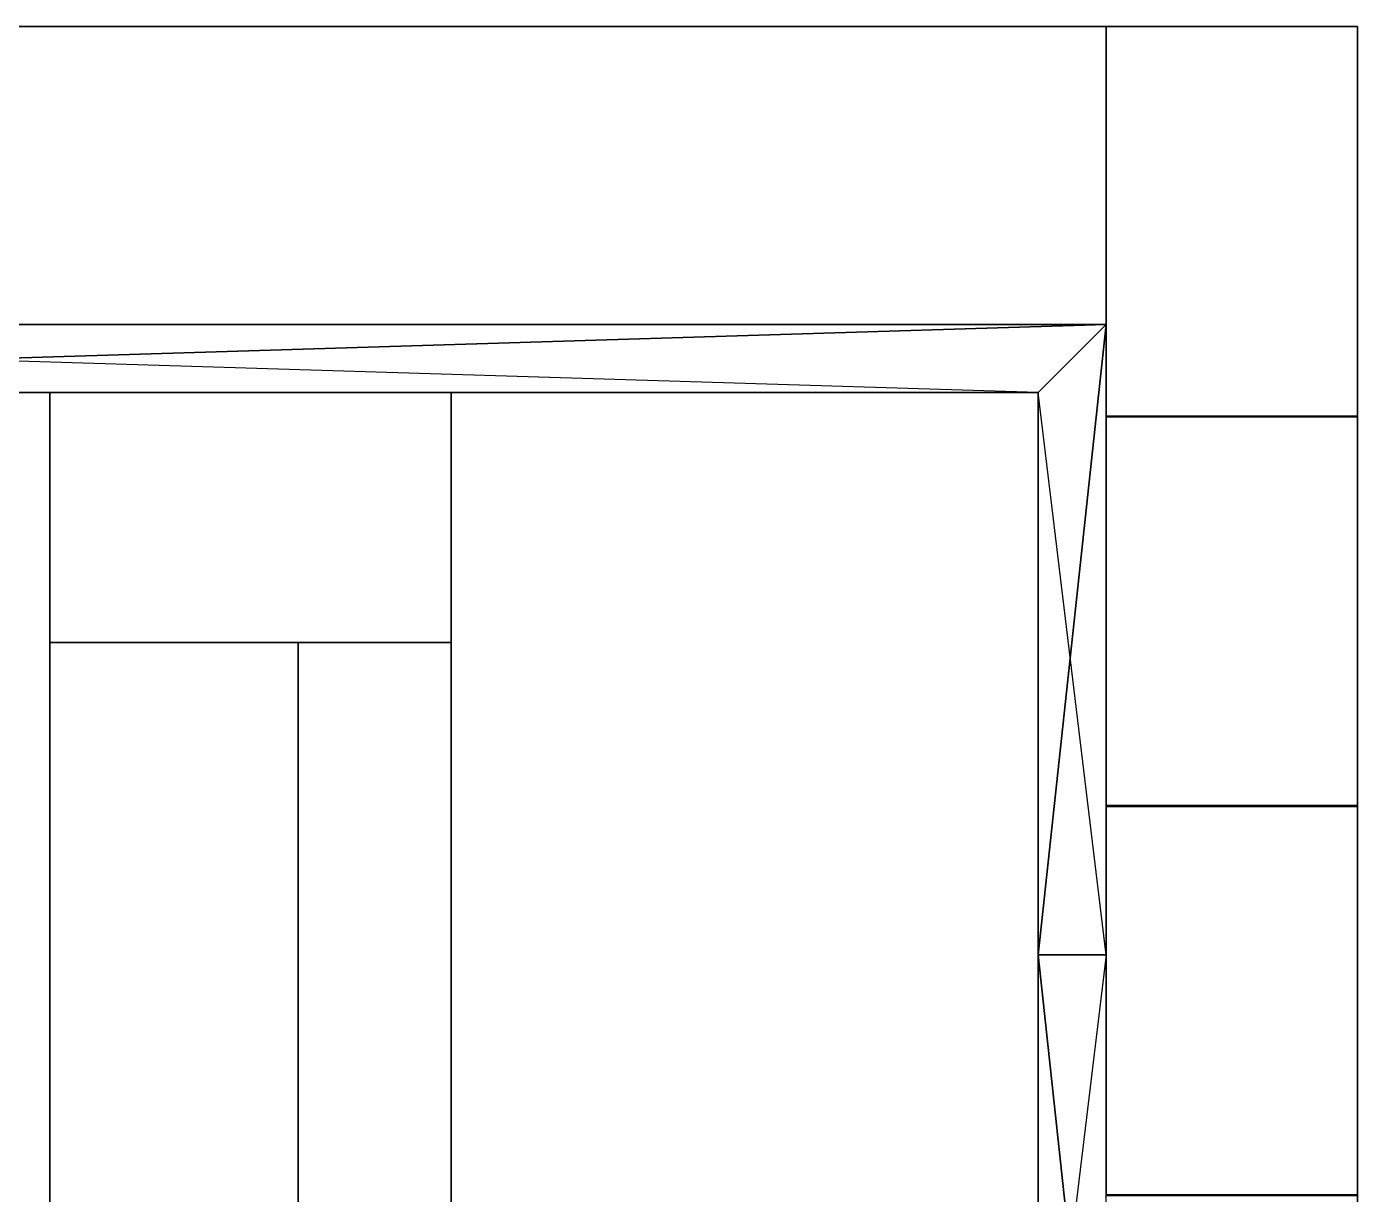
# Model space of a CAD drawing. Header units: metres. Extents: x -14 to 49.9, y -1.1 to 33.3.
# Drawn here: x 26.06 to 49.91, y 12.34 to 33.27 of the extents above; entities that cross this region are included whole.
import ezdxf

# ---------------------------------------------------------------- set-up
doc = ezdxf.new("R2010")
doc.units = ezdxf.units.M

msp = doc.modelspace()

# ---------------------------------------------------------------- linework, layer by layer
at = {"layer": 'ACTIVESTORAGE_BOT_3_ZN', "color": 43}
for points in [[(33.67246, 26.71445, 2.7432), (33.67246, 26.71445), (26.4795, 26.71445), (26.4795, 26.71445, 2.7432)], [(26.4795, 26.71445, 2.7432), (26.4795, 26.71445), (26.4795, 22.23453), (26.4795, 22.23453, 2.7432)], [(33.67246, 22.23453, 2.7432), (33.67246, 22.23453), (33.67246, 26.71445), (33.67246, 26.71445, 2.7432)], [(26.4795, 22.23453, 2.7432), (26.4795, 22.23453), (30.92926, 22.23453), (30.92926, 22.23453, 2.7432)], [(30.92926, 22.23453, 2.7432), (30.92926, 22.23453), (33.67246, 22.23453), (33.67246, 22.23453, 2.7432)]]:
    msp.add_3dface(points, dxfattribs=at)
at = {"layer": 'ACTIVESTORAGE_BOT_3_ZN', "color": 8}
msp.add_3dface([(33.67246, 26.71445), (33.67246, 22.23453), (26.4795, 22.23453), (26.4795, 26.71445)], dxfattribs=at)
at = {"layer": 'ACTIVESTORAGE_BOT_3_ZN', "color": 15}
msp.add_3dface([(26.4795, 26.71445, 2.7432), (26.4795, 22.23453, 2.7432), (33.67246, 22.23453, 2.7432), (33.67246, 26.71445, 2.7432)], dxfattribs=at)
at = {"layer": 'ACTIVESTORAGE_MID_3_ZN', "color": 43}
for points in [[(33.67246, 26.71445, 6.7056), (33.67246, 26.71445, 3.9624), (26.4795, 26.71445, 3.9624), (26.4795, 26.71445, 6.7056)], [(26.4795, 26.71445, 6.7056), (26.4795, 26.71445, 3.9624), (26.4795, 22.23453, 3.9624), (26.4795, 22.23453, 6.7056)], [(33.67246, 22.23453, 6.7056), (33.67246, 22.23453, 3.9624), (33.67246, 26.71445, 3.9624), (33.67246, 26.71445, 6.7056)], [(26.4795, 22.23453, 6.7056), (26.4795, 22.23453, 3.9624), (30.92926, 22.23453, 3.9624), (30.92926, 22.23453, 6.7056)], [(30.92926, 22.23453, 6.7056), (30.92926, 22.23453, 3.9624), (33.67246, 22.23453, 3.9624), (33.67246, 22.23453, 6.7056)]]:
    msp.add_3dface(points, dxfattribs=at)
at = {"layer": 'ACTIVESTORAGE_MID_3_ZN', "color": 8}
msp.add_3dface([(33.67246, 26.71445, 3.9624), (33.67246, 22.23453, 3.9624), (26.4795, 22.23453, 3.9624), (26.4795, 26.71445, 3.9624)], dxfattribs=at)
at = {"layer": 'ACTIVESTORAGE_MID_3_ZN', "color": 15}
msp.add_3dface([(26.4795, 26.71445, 6.7056), (26.4795, 22.23453, 6.7056), (33.67246, 22.23453, 6.7056), (33.67246, 26.71445, 6.7056)], dxfattribs=at)
at = {"layer": 'ACTIVESTORAGE_TOP_3_ZN', "color": 43}
for points in [[(33.67246, 26.71445, 10.668), (33.67246, 26.71445, 7.9248), (26.4795, 26.71445, 7.9248), (26.4795, 26.71445, 10.668)], [(26.4795, 26.71445, 10.668), (26.4795, 26.71445, 7.9248), (26.4795, 22.23453, 7.9248), (26.4795, 22.23453, 10.668)], [(33.67246, 22.23453, 10.668), (33.67246, 22.23453, 7.9248), (33.67246, 26.71445, 7.9248), (33.67246, 26.71445, 10.668)], [(26.4795, 22.23453, 10.668), (26.4795, 22.23453, 7.9248), (30.92926, 22.23453, 7.9248), (30.92926, 22.23453, 10.668)], [(30.92926, 22.23453, 10.668), (30.92926, 22.23453, 7.9248), (33.67246, 22.23453, 7.9248), (33.67246, 22.23453, 10.668)]]:
    msp.add_3dface(points, dxfattribs=at)
at = {"layer": 'ACTIVESTORAGE_TOP_3_ZN', "color": 8}
msp.add_3dface([(33.67246, 26.71445, 7.9248), (33.67246, 22.23453, 7.9248), (26.4795, 22.23453, 7.9248), (26.4795, 26.71445, 7.9248)], dxfattribs=at)
at = {"layer": 'ACTIVESTORAGE_TOP_3_ZN', "color": 15}
msp.add_3dface([(26.4795, 26.71445, 10.668), (26.4795, 22.23453, 10.668), (33.67246, 22.23453, 10.668), (33.67246, 26.71445, 10.668)], dxfattribs=at)
at = {"layer": 'CORRIDOR_BOT_1_ZN', "color": 43}
for points in [[(45.40726, 16.63779, 2.7432), (45.40726, 16.63779), (44.18806, 16.63779), (44.18806, 16.63779, 2.7432)], [(44.18806, 16.63779, 2.7432), (44.18806, 16.63779), (44.18806, 6.56114), (44.18806, 6.56114, 2.7432)], [(45.40726, 12.33779, 2.7432), (45.40726, 12.33779), (45.40726, 16.63779), (45.40726, 16.63779, 2.7432)]]:
    msp.add_3dface(points, dxfattribs=at)
at = {"layer": 'CORRIDOR_BOT_1_ZN', "color": 8}
msp.add_3dface([(44.18806, 6.56114), (44.18806, 16.63779), (45.40726, 16.63779)], dxfattribs=at)
at = {"layer": 'CORRIDOR_BOT_1_ZN', "color": 15}
for points in [[(45.40726, 5.34194, 2.7432), (45.40726, 16.63779, 2.7432), (44.18806, 16.63779, 2.7432)], [(45.40726, 5.34194, 2.7432), (44.18806, 16.63779, 2.7432), (44.18806, 6.56114, 2.7432)]]:
    msp.add_3dface(points, dxfattribs=at)
at = {"layer": 'CORRIDOR_BOT_2_ZN', "color": 8}
for points in [[(45.40726, 27.93365), (5.72294, 26.71445), (4.50374, 27.93365)], [(45.40726, 27.93365), (44.18806, 26.71445), (5.72294, 26.71445)], [(45.40726, 27.93365), (45.40726, 16.63779), (44.18806, 16.63779)], [(45.40726, 27.93365), (44.18806, 16.63779), (44.18806, 26.71445)]]:
    msp.add_3dface(points, dxfattribs=at)
at = {"layer": 'CORRIDOR_BOT_2_ZN', "color": 15}
for points in [[(4.50374, 27.93365, 2.7432), (5.72294, 26.71445, 2.7432), (44.18806, 26.71445, 2.7432)], [(44.18806, 26.71445, 2.7432), (44.18806, 16.63779, 2.7432), (45.40726, 16.63779, 2.7432)]]:
    msp.add_3dface(points, dxfattribs=at)
at = {"layer": 'CORRIDOR_BOT_2_ZN', "color": 43}
for points in [[(45.40726, 27.93365, 2.7432), (45.40726, 27.93365), (10.08221, 27.93365), (10.08221, 27.93365, 2.7432)], [(45.40726, 26.29365, 2.7432), (45.40726, 26.29365), (45.40726, 27.93365), (45.40726, 27.93365, 2.7432)], [(23.4315, 26.71445, 2.7432), (23.4315, 26.71445), (26.4795, 26.71445), (26.4795, 26.71445, 2.7432)], [(26.4795, 26.71445, 2.7432), (26.4795, 26.71445), (33.67246, 26.71445), (33.67246, 26.71445, 2.7432)], [(33.67246, 26.71445, 2.7432), (33.67246, 26.71445), (44.18806, 26.71445), (44.18806, 26.71445, 2.7432)], [(44.18806, 26.71445, 2.7432), (44.18806, 26.71445), (44.18806, 16.63779), (44.18806, 16.63779, 2.7432)], [(45.40726, 19.31779, 2.7432), (45.40726, 19.31779), (45.40726, 26.29365), (45.40726, 26.29365, 2.7432)], [(45.40726, 16.63779, 2.7432), (45.40726, 16.63779), (45.40726, 19.31779), (45.40726, 19.31779, 2.7432)], [(44.18806, 16.63779, 2.7432), (44.18806, 16.63779), (45.40726, 16.63779), (45.40726, 16.63779, 2.7432)]]:
    msp.add_3dface(points, dxfattribs=at)
at = {"layer": 'CORRIDOR_MID_1_ZN', "color": 43}
for points in [[(45.40726, 16.63779, 6.7056), (45.40726, 16.63779, 3.9624), (44.18806, 16.63779, 3.9624), (44.18806, 16.63779, 6.7056)], [(44.18806, 16.63779, 6.7056), (44.18806, 16.63779, 3.9624), (44.18806, 6.56114, 3.9624), (44.18806, 6.56114, 6.7056)], [(45.40726, 12.31779, 6.7056), (45.40726, 12.31779, 3.9624), (45.40726, 16.63779, 3.9624), (45.40726, 16.63779, 6.7056)]]:
    msp.add_3dface(points, dxfattribs=at)
at = {"layer": 'CORRIDOR_MID_1_ZN', "color": 8}
msp.add_3dface([(44.18806, 6.56114, 3.9624), (44.18806, 16.63779, 3.9624), (45.40726, 16.63779, 3.9624)], dxfattribs=at)
at = {"layer": 'CORRIDOR_MID_1_ZN', "color": 15}
for points in [[(45.40726, 5.34194, 6.7056), (45.40726, 16.63779, 6.7056), (44.18806, 16.63779, 6.7056)], [(45.40726, 5.34194, 6.7056), (44.18806, 16.63779, 6.7056), (44.18806, 6.56114, 6.7056)]]:
    msp.add_3dface(points, dxfattribs=at)
at = {"layer": 'CORRIDOR_MID_2_ZN', "color": 8}
for points in [[(45.40726, 27.93365, 3.9624), (5.72294, 26.71445, 3.9624), (4.50374, 27.93365, 3.9624)], [(45.40726, 27.93365, 3.9624), (44.18806, 26.71445, 3.9624), (5.72294, 26.71445, 3.9624)], [(45.40726, 27.93365, 3.9624), (45.40726, 16.63779, 3.9624), (44.18806, 16.63779, 3.9624)], [(45.40726, 27.93365, 3.9624), (44.18806, 16.63779, 3.9624), (44.18806, 26.71445, 3.9624)]]:
    msp.add_3dface(points, dxfattribs=at)
at = {"layer": 'CORRIDOR_MID_2_ZN', "color": 15}
for points in [[(4.50374, 27.93365, 6.7056), (5.72294, 26.71445, 6.7056), (44.18806, 26.71445, 6.7056)], [(44.18806, 26.71445, 6.7056), (44.18806, 16.63779, 6.7056), (45.40726, 16.63779, 6.7056)]]:
    msp.add_3dface(points, dxfattribs=at)
at = {"layer": 'CORRIDOR_MID_2_ZN', "color": 43}
for points in [[(45.40726, 27.93365, 6.7056), (45.40726, 27.93365, 3.9624), (12.39203, 27.93365, 3.9624), (12.39203, 27.93365, 6.7056)], [(45.40726, 26.28365, 6.7056), (45.40726, 26.28365, 3.9624), (45.40726, 27.93365, 3.9624), (45.40726, 27.93365, 6.7056)], [(23.4315, 26.71445, 6.7056), (23.4315, 26.71445, 3.9624), (26.4795, 26.71445, 3.9624), (26.4795, 26.71445, 6.7056)], [(26.4795, 26.71445, 6.7056), (26.4795, 26.71445, 3.9624), (33.67246, 26.71445, 3.9624), (33.67246, 26.71445, 6.7056)], [(33.67246, 26.71445, 6.7056), (33.67246, 26.71445, 3.9624), (44.18806, 26.71445, 3.9624), (44.18806, 26.71445, 6.7056)], [(44.18806, 26.71445, 6.7056), (44.18806, 26.71445, 3.9624), (44.18806, 16.63779, 3.9624), (44.18806, 16.63779, 6.7056)], [(45.40726, 19.29779, 6.7056), (45.40726, 19.29779, 3.9624), (45.40726, 26.28365, 3.9624), (45.40726, 26.28365, 6.7056)], [(45.40726, 16.63779, 6.7056), (45.40726, 16.63779, 3.9624), (45.40726, 19.29779, 3.9624), (45.40726, 19.29779, 6.7056)], [(44.18806, 16.63779, 6.7056), (44.18806, 16.63779, 3.9624), (45.40726, 16.63779, 3.9624), (45.40726, 16.63779, 6.7056)]]:
    msp.add_3dface(points, dxfattribs=at)
at = {"layer": 'CORRIDOR_TOP_1_ZN', "color": 43}
for points in [[(45.40726, 16.63779, 10.668), (45.40726, 16.63779, 7.9248), (44.18806, 16.63779, 7.9248), (44.18806, 16.63779, 10.668)], [(44.18806, 16.63779, 10.668), (44.18806, 16.63779, 7.9248), (44.18806, 6.56114, 7.9248), (44.18806, 6.56114, 10.668)], [(45.40726, 12.31779, 10.668), (45.40726, 12.31779, 7.9248), (45.40726, 16.63779, 7.9248), (45.40726, 16.63779, 10.668)]]:
    msp.add_3dface(points, dxfattribs=at)
at = {"layer": 'CORRIDOR_TOP_1_ZN', "color": 8}
msp.add_3dface([(44.18806, 6.56114, 7.9248), (44.18806, 16.63779, 7.9248), (45.40726, 16.63779, 7.9248)], dxfattribs=at)
at = {"layer": 'CORRIDOR_TOP_1_ZN', "color": 15}
for points in [[(45.40726, 5.34194, 10.668), (45.40726, 16.63779, 10.668), (44.18806, 16.63779, 10.668)], [(45.40726, 5.34194, 10.668), (44.18806, 16.63779, 10.668), (44.18806, 6.56114, 10.668)]]:
    msp.add_3dface(points, dxfattribs=at)
at = {"layer": 'CORRIDOR_TOP_2_ZN', "color": 8}
for points in [[(45.40726, 27.93365, 7.9248), (5.72294, 26.71445, 7.9248), (4.50374, 27.93365, 7.9248)], [(45.40726, 27.93365, 7.9248), (44.18806, 26.71445, 7.9248), (5.72294, 26.71445, 7.9248)], [(45.40726, 27.93365, 7.9248), (45.40726, 16.63779, 7.9248), (44.18806, 16.63779, 7.9248)], [(45.40726, 27.93365, 7.9248), (44.18806, 16.63779, 7.9248), (44.18806, 26.71445, 7.9248)]]:
    msp.add_3dface(points, dxfattribs=at)
at = {"layer": 'CORRIDOR_TOP_2_ZN', "color": 15}
for points in [[(4.50374, 27.93365, 10.668), (5.72294, 26.71445, 10.668), (44.18806, 26.71445, 10.668)], [(44.18806, 26.71445, 10.668), (44.18806, 16.63779, 10.668), (45.40726, 16.63779, 10.668)]]:
    msp.add_3dface(points, dxfattribs=at)
at = {"layer": 'CORRIDOR_TOP_2_ZN', "color": 43}
for points in [[(45.40726, 27.93365, 10.668), (45.40726, 27.93365, 7.9248), (12.39203, 27.93365, 7.9248), (12.39203, 27.93365, 10.668)], [(45.40726, 26.28365, 10.668), (45.40726, 26.28365, 7.9248), (45.40726, 27.93365, 7.9248), (45.40726, 27.93365, 10.668)], [(23.4315, 26.71445, 10.668), (23.4315, 26.71445, 7.9248), (26.4795, 26.71445, 7.9248), (26.4795, 26.71445, 10.668)], [(26.4795, 26.71445, 10.668), (26.4795, 26.71445, 7.9248), (33.67246, 26.71445, 7.9248), (33.67246, 26.71445, 10.668)], [(33.67246, 26.71445, 10.668), (33.67246, 26.71445, 7.9248), (44.18806, 26.71445, 7.9248), (44.18806, 26.71445, 10.668)], [(44.18806, 26.71445, 10.668), (44.18806, 26.71445, 7.9248), (44.18806, 16.63779, 7.9248), (44.18806, 16.63779, 10.668)], [(45.40726, 19.29779, 10.668), (45.40726, 19.29779, 7.9248), (45.40726, 26.28365, 7.9248), (45.40726, 26.28365, 10.668)], [(45.40726, 16.63779, 10.668), (45.40726, 16.63779, 7.9248), (45.40726, 19.29779, 7.9248), (45.40726, 19.29779, 10.668)], [(44.18806, 16.63779, 10.668), (44.18806, 16.63779, 7.9248), (45.40726, 16.63779, 7.9248), (45.40726, 16.63779, 10.668)]]:
    msp.add_3dface(points, dxfattribs=at)
at = {"layer": 'ENCLOSEDOFFICE_BOT_2_ZN', "color": 43}
for points in [[(49.911, 33.274, 2.7432), (49.911, 33.274), (45.40726, 33.274), (45.40726, 33.274, 2.7432)], [(45.40726, 33.274, 2.7432), (45.40726, 33.274), (45.40726, 27.93365), (45.40726, 27.93365, 2.7432)], [(49.911, 26.294, 2.7432), (49.911, 26.294), (49.911, 33.274), (49.911, 33.274, 2.7432)], [(45.40726, 27.93365, 2.7432), (45.40726, 27.93365), (45.40726, 26.294), (45.40726, 26.294, 2.7432)], [(45.40726, 26.294, 2.7432), (45.40726, 26.294), (49.911, 26.294), (49.911, 26.294, 2.7432)]]:
    msp.add_3dface(points, dxfattribs=at)
at = {"layer": 'ENCLOSEDOFFICE_BOT_2_ZN', "color": 8}
msp.add_3dface([(49.911, 33.274), (49.911, 26.294), (45.40726, 26.294), (45.40726, 33.274)], dxfattribs=at)
at = {"layer": 'ENCLOSEDOFFICE_BOT_2_ZN', "color": 15}
msp.add_3dface([(45.40726, 33.274, 2.7432), (45.40726, 26.294, 2.7432), (49.911, 26.294, 2.7432), (49.911, 33.274, 2.7432)], dxfattribs=at)
at = {"layer": 'ENCLOSEDOFFICE_BOT_2_ZN', "color": 143}
for points in [[(49.8856, 33.274, 2.34379), (49.8856, 33.274, 1.02076), (45.43266, 33.274, 1.02076), (45.43266, 33.274, 2.34379)], [(49.911, 26.324, 2.33125), (49.911, 26.324, 1.02076), (49.911, 33.2486, 1.02076), (49.911, 33.2486, 2.33125)]]:
    msp.add_3dface(points, dxfattribs=at)
at = {"layer": 'ENCLOSEDOFFICE_BOT_8_ZN', "color": 43}
for points in [[(49.911, 26.294, 2.7432), (49.911, 26.294), (45.40726, 26.294), (45.40726, 26.294, 2.7432)], [(45.40726, 26.294, 2.7432), (45.40726, 26.294), (45.40726, 19.314), (45.40726, 19.314, 2.7432)], [(49.911, 19.314, 2.7432), (49.911, 19.314), (49.911, 26.294), (49.911, 26.294, 2.7432)], [(45.40726, 19.314, 2.7432), (45.40726, 19.314), (49.911, 19.314), (49.911, 19.314, 2.7432)]]:
    msp.add_3dface(points, dxfattribs=at)
at = {"layer": 'ENCLOSEDOFFICE_BOT_8_ZN', "color": 8}
msp.add_3dface([(49.911, 26.294), (49.911, 19.314), (45.40726, 19.314), (45.40726, 26.294)], dxfattribs=at)
at = {"layer": 'ENCLOSEDOFFICE_BOT_8_ZN', "color": 15}
msp.add_3dface([(45.40726, 26.294, 2.7432), (45.40726, 19.314, 2.7432), (49.911, 19.314, 2.7432), (49.911, 26.294, 2.7432)], dxfattribs=at)
at = {"layer": 'ENCLOSEDOFFICE_BOT_8_ZN', "color": 143}
msp.add_3dface([(49.911, 19.344, 2.33125), (49.911, 19.344, 1.02076), (49.911, 26.264, 1.02076), (49.911, 26.264, 2.33125)], dxfattribs=at)
at = {"layer": 'ENCLOSEDOFFICE_BOT_9_ZN', "color": 43}
for points in [[(49.911, 19.314, 2.7432), (49.911, 19.314), (45.40726, 19.314), (45.40726, 19.314, 2.7432)], [(45.40726, 19.314, 2.7432), (45.40726, 19.314), (45.40726, 16.63779), (45.40726, 16.63779, 2.7432)], [(49.911, 12.334, 2.7432), (49.911, 12.334), (49.911, 19.314), (49.911, 19.314, 2.7432)], [(45.40726, 16.63779, 2.7432), (45.40726, 16.63779), (45.40726, 12.334), (45.40726, 12.334, 2.7432)]]:
    msp.add_3dface(points, dxfattribs=at)
at = {"layer": 'ENCLOSEDOFFICE_BOT_9_ZN', "color": 8}
msp.add_3dface([(49.911, 19.314), (49.911, 12.334), (45.40726, 12.334), (45.40726, 19.314)], dxfattribs=at)
at = {"layer": 'ENCLOSEDOFFICE_BOT_9_ZN', "color": 15}
msp.add_3dface([(45.40726, 19.314, 2.7432), (45.40726, 12.334, 2.7432), (49.911, 12.334, 2.7432), (49.911, 19.314, 2.7432)], dxfattribs=at)
at = {"layer": 'ENCLOSEDOFFICE_BOT_9_ZN', "color": 143}
msp.add_3dface([(49.911, 12.364, 2.33125), (49.911, 12.364, 1.02076), (49.911, 19.284, 1.02076), (49.911, 19.284, 2.33125)], dxfattribs=at)
at = {"layer": 'ENCLOSEDOFFICE_MID_2_ZN', "color": 43}
for points in [[(49.911, 33.274, 6.7056), (49.911, 33.274, 3.9624), (45.40726, 33.274, 3.9624), (45.40726, 33.274, 6.7056)], [(45.40726, 33.274, 6.7056), (45.40726, 33.274, 3.9624), (45.40726, 27.93365, 3.9624), (45.40726, 27.93365, 6.7056)], [(49.911, 26.28194, 6.7056), (49.911, 26.28194, 3.9624), (49.911, 33.274, 3.9624), (49.911, 33.274, 6.7056)], [(45.40726, 27.93365, 6.7056), (45.40726, 27.93365, 3.9624), (45.40726, 26.28194, 3.9624), (45.40726, 26.28194, 6.7056)], [(45.40726, 26.28194, 6.7056), (45.40726, 26.28194, 3.9624), (49.911, 26.28194, 3.9624), (49.911, 26.28194, 6.7056)]]:
    msp.add_3dface(points, dxfattribs=at)
at = {"layer": 'ENCLOSEDOFFICE_MID_2_ZN', "color": 8}
msp.add_3dface([(49.911, 33.274, 3.9624), (49.911, 26.28194, 3.9624), (45.40726, 26.28194, 3.9624), (45.40726, 33.274, 3.9624)], dxfattribs=at)
at = {"layer": 'ENCLOSEDOFFICE_MID_2_ZN', "color": 15}
msp.add_3dface([(45.40726, 33.274, 6.7056), (45.40726, 26.28194, 6.7056), (49.911, 26.28194, 6.7056), (49.911, 33.274, 6.7056)], dxfattribs=at)
at = {"layer": 'ENCLOSEDOFFICE_MID_2_ZN', "color": 143}
for points in [[(49.8856, 33.274, 6.30619), (49.8856, 33.274, 4.98316), (45.43266, 33.274, 4.98316), (45.43266, 33.274, 6.30619)], [(49.911, 26.31194, 6.29365), (49.911, 26.31194, 4.98316), (49.911, 33.2486, 4.98316), (49.911, 33.2486, 6.29365)]]:
    msp.add_3dface(points, dxfattribs=at)
at = {"layer": 'ENCLOSEDOFFICE_MID_7_ZN', "color": 43}
for points in [[(49.911, 26.27779, 6.7056), (49.911, 26.27779, 3.9624), (45.40726, 26.27779, 3.9624), (45.40726, 26.27779, 6.7056)], [(45.40726, 26.27779, 6.7056), (45.40726, 26.27779, 3.9624), (45.40726, 19.29779, 3.9624), (45.40726, 19.29779, 6.7056)], [(49.911, 19.29779, 6.7056), (49.911, 19.29779, 3.9624), (49.911, 26.27779, 3.9624), (49.911, 26.27779, 6.7056)], [(45.40726, 19.29779, 6.7056), (45.40726, 19.29779, 3.9624), (49.911, 19.29779, 3.9624), (49.911, 19.29779, 6.7056)]]:
    msp.add_3dface(points, dxfattribs=at)
at = {"layer": 'ENCLOSEDOFFICE_MID_7_ZN', "color": 8}
msp.add_3dface([(49.911, 26.27779, 3.9624), (49.911, 19.29779, 3.9624), (45.40726, 19.29779, 3.9624), (45.40726, 26.27779, 3.9624)], dxfattribs=at)
at = {"layer": 'ENCLOSEDOFFICE_MID_7_ZN', "color": 15}
msp.add_3dface([(45.40726, 26.27779, 6.7056), (45.40726, 19.29779, 6.7056), (49.911, 19.29779, 6.7056), (49.911, 26.27779, 6.7056)], dxfattribs=at)
at = {"layer": 'ENCLOSEDOFFICE_MID_7_ZN', "color": 143}
msp.add_3dface([(49.911, 19.32319, 6.29365), (49.911, 19.32319, 4.98316), (49.911, 26.24779, 4.98316), (49.911, 26.24779, 6.29365)], dxfattribs=at)
at = {"layer": 'ENCLOSEDOFFICE_MID_8_ZN', "color": 43}
for points in [[(49.911, 19.30194, 6.7056), (49.911, 19.30194, 3.9624), (45.40726, 19.30194, 3.9624), (45.40726, 19.30194, 6.7056)], [(45.40726, 19.30194, 6.7056), (45.40726, 19.30194, 3.9624), (45.40726, 16.63779, 3.9624), (45.40726, 16.63779, 6.7056)], [(49.911, 12.32194, 6.7056), (49.911, 12.32194, 3.9624), (49.911, 19.30194, 3.9624), (49.911, 19.30194, 6.7056)], [(45.40726, 16.63779, 6.7056), (45.40726, 16.63779, 3.9624), (45.40726, 12.32194, 3.9624), (45.40726, 12.32194, 6.7056)]]:
    msp.add_3dface(points, dxfattribs=at)
at = {"layer": 'ENCLOSEDOFFICE_MID_8_ZN', "color": 8}
msp.add_3dface([(49.911, 19.30194, 3.9624), (49.911, 12.32194, 3.9624), (45.40726, 12.32194, 3.9624), (45.40726, 19.30194, 3.9624)], dxfattribs=at)
at = {"layer": 'ENCLOSEDOFFICE_MID_8_ZN', "color": 15}
msp.add_3dface([(45.40726, 19.30194, 6.7056), (45.40726, 12.32194, 6.7056), (49.911, 12.32194, 6.7056), (49.911, 19.30194, 6.7056)], dxfattribs=at)
at = {"layer": 'ENCLOSEDOFFICE_MID_8_ZN', "color": 143}
msp.add_3dface([(49.911, 12.35194, 6.29365), (49.911, 12.35194, 4.98316), (49.911, 19.27194, 4.98316), (49.911, 19.27194, 6.29365)], dxfattribs=at)
at = {"layer": 'ENCLOSEDOFFICE_TOP_2_ZN', "color": 43}
for points in [[(49.911, 33.274, 10.668), (49.911, 33.274, 7.9248), (45.40726, 33.274, 7.9248), (45.40726, 33.274, 10.668)], [(45.40726, 33.274, 10.668), (45.40726, 33.274, 7.9248), (45.40726, 27.93365, 7.9248), (45.40726, 27.93365, 10.668)], [(49.911, 26.28194, 10.668), (49.911, 26.28194, 7.9248), (49.911, 33.274, 7.9248), (49.911, 33.274, 10.668)], [(45.40726, 27.93365, 10.668), (45.40726, 27.93365, 7.9248), (45.40726, 26.28194, 7.9248), (45.40726, 26.28194, 10.668)], [(45.40726, 26.28194, 10.668), (45.40726, 26.28194, 7.9248), (49.911, 26.28194, 7.9248), (49.911, 26.28194, 10.668)]]:
    msp.add_3dface(points, dxfattribs=at)
at = {"layer": 'ENCLOSEDOFFICE_TOP_2_ZN', "color": 8}
msp.add_3dface([(49.911, 33.274, 7.9248), (49.911, 26.28194, 7.9248), (45.40726, 26.28194, 7.9248), (45.40726, 33.274, 7.9248)], dxfattribs=at)
at = {"layer": 'ENCLOSEDOFFICE_TOP_2_ZN', "color": 15}
msp.add_3dface([(45.40726, 33.274, 10.668), (45.40726, 26.28194, 10.668), (49.911, 26.28194, 10.668), (49.911, 33.274, 10.668)], dxfattribs=at)
at = {"layer": 'ENCLOSEDOFFICE_TOP_2_ZN', "color": 143}
for points in [[(49.8856, 33.274, 10.26859), (49.8856, 33.274, 8.94556), (45.43266, 33.274, 8.94556), (45.43266, 33.274, 10.26859)], [(49.911, 26.30625, 10.25885), (49.911, 26.30625, 8.94837), (49.911, 33.23229, 8.94837), (49.911, 33.23229, 10.25885)]]:
    msp.add_3dface(points, dxfattribs=at)
at = {"layer": 'ENCLOSEDOFFICE_TOP_7_ZN', "color": 43}
for points in [[(49.911, 26.28194, 10.668), (49.911, 26.28194, 7.9248), (45.40726, 26.28194, 7.9248), (45.40726, 26.28194, 10.668)], [(45.40726, 26.28194, 10.668), (45.40726, 26.28194, 7.9248), (45.40726, 19.30194, 7.9248), (45.40726, 19.30194, 10.668)], [(49.911, 19.30194, 10.668), (49.911, 19.30194, 7.9248), (49.911, 26.28194, 7.9248), (49.911, 26.28194, 10.668)], [(45.40726, 19.30194, 10.668), (45.40726, 19.30194, 7.9248), (49.911, 19.30194, 7.9248), (49.911, 19.30194, 10.668)]]:
    msp.add_3dface(points, dxfattribs=at)
at = {"layer": 'ENCLOSEDOFFICE_TOP_7_ZN', "color": 8}
msp.add_3dface([(49.911, 26.28194, 7.9248), (49.911, 19.30194, 7.9248), (45.40726, 19.30194, 7.9248), (45.40726, 26.28194, 7.9248)], dxfattribs=at)
at = {"layer": 'ENCLOSEDOFFICE_TOP_7_ZN', "color": 15}
msp.add_3dface([(45.40726, 26.28194, 10.668), (45.40726, 19.30194, 10.668), (49.911, 19.30194, 10.668), (49.911, 26.28194, 10.668)], dxfattribs=at)
at = {"layer": 'ENCLOSEDOFFICE_TOP_7_ZN', "color": 143}
msp.add_3dface([(49.911, 19.33194, 10.25605), (49.911, 19.33194, 8.94556), (49.911, 26.25194, 8.94556), (49.911, 26.25194, 10.25605)], dxfattribs=at)
at = {"layer": 'ENCLOSEDOFFICE_TOP_8_ZN', "color": 43}
for points in [[(49.911, 19.30194, 10.668), (49.911, 19.30194, 7.9248), (45.40726, 19.30194, 7.9248), (45.40726, 19.30194, 10.668)], [(45.40726, 19.30194, 10.668), (45.40726, 19.30194, 7.9248), (45.40726, 16.63779, 7.9248), (45.40726, 16.63779, 10.668)], [(49.911, 12.32194, 10.668), (49.911, 12.32194, 7.9248), (49.911, 19.30194, 7.9248), (49.911, 19.30194, 10.668)], [(45.40726, 16.63779, 10.668), (45.40726, 16.63779, 7.9248), (45.40726, 12.32194, 7.9248), (45.40726, 12.32194, 10.668)]]:
    msp.add_3dface(points, dxfattribs=at)
at = {"layer": 'ENCLOSEDOFFICE_TOP_8_ZN', "color": 8}
msp.add_3dface([(49.911, 19.30194, 7.9248), (49.911, 12.32194, 7.9248), (45.40726, 12.32194, 7.9248), (45.40726, 19.30194, 7.9248)], dxfattribs=at)
at = {"layer": 'ENCLOSEDOFFICE_TOP_8_ZN', "color": 15}
msp.add_3dface([(45.40726, 19.30194, 10.668), (45.40726, 12.32194, 10.668), (49.911, 12.32194, 10.668), (49.911, 19.30194, 10.668)], dxfattribs=at)
at = {"layer": 'ENCLOSEDOFFICE_TOP_8_ZN', "color": 143}
msp.add_3dface([(49.911, 12.35194, 10.25605), (49.911, 12.35194, 8.94556), (49.911, 19.27194, 8.94556), (49.911, 19.27194, 10.25605)], dxfattribs=at)
at = {"layer": 'FIRSTFLOOR_PLENUM_ZN', "color": 43}
for points in [[(49.911, 33.274, 3.9624), (49.911, 33.274, 2.7432), (0, 33.274, 2.7432), (0, 33.274, 3.9624)], [(49.911, 0, 3.9624), (49.911, 0, 2.7432), (49.911, 33.274, 2.7432), (49.911, 33.274, 3.9624)]]:
    msp.add_3dface(points, dxfattribs=at)
at = {"layer": 'FIRSTFLOOR_PLENUM_ZN', "color": 8}
for points in [[(45.40726, 33.274, 2.7432), (45.40726, 27.93365, 2.7432), (10.08221, 27.93365, 2.7432), (10.08221, 33.274, 2.7432)], [(49.911, 33.274, 2.7432), (49.911, 26.294, 2.7432), (45.40726, 26.294, 2.7432), (45.40726, 33.274, 2.7432)], [(45.40726, 27.93365, 2.7432), (5.72294, 26.71445, 2.7432), (4.50374, 27.93365, 2.7432)], [(45.40726, 27.93365, 2.7432), (44.18806, 26.71445, 2.7432), (5.72294, 26.71445, 2.7432)], [(45.40726, 27.93365, 2.7432), (45.40726, 16.63779, 2.7432), (44.18806, 16.63779, 2.7432)], [(45.40726, 27.93365, 2.7432), (44.18806, 16.63779, 2.7432), (44.18806, 26.71445, 2.7432)], [(26.4795, 26.71445, 2.7432), (26.4795, 6.56114, 2.7432), (23.4315, 6.56114, 2.7432), (23.4315, 26.71445, 2.7432)], [(33.67246, 26.71445, 2.7432), (33.67246, 22.23453, 2.7432), (26.4795, 22.23453, 2.7432), (26.4795, 26.71445, 2.7432)], [(44.18806, 26.71445, 2.7432), (44.18806, 6.56114, 2.7432), (33.67246, 6.56114, 2.7432), (33.67246, 26.71445, 2.7432)], [(49.911, 26.294, 2.7432), (49.911, 19.314, 2.7432), (45.40726, 19.314, 2.7432), (45.40726, 26.294, 2.7432)], [(30.92926, 22.23453, 2.7432), (30.92926, 11.04106, 2.7432), (26.4795, 11.04106, 2.7432), (26.4795, 22.23453, 2.7432)], [(33.67246, 22.23453, 2.7432), (33.67246, 11.04106, 2.7432), (30.92926, 11.04106, 2.7432), (30.92926, 22.23453, 2.7432)], [(49.911, 19.314, 2.7432), (49.911, 12.334, 2.7432), (45.40726, 12.334, 2.7432), (45.40726, 19.314, 2.7432)], [(44.18806, 6.56114, 2.7432), (44.18806, 16.63779, 2.7432), (45.40726, 16.63779, 2.7432)]]:
    msp.add_3dface(points, dxfattribs=at)
at = {"layer": 'FIRSTFLOOR_PLENUM_ZN', "color": 15}
for points in [[(12.39203, 33.274, 3.9624), (12.39203, 27.93365, 3.9624), (45.40726, 27.93365, 3.9624), (45.40726, 33.274, 3.9624)], [(45.40726, 33.274, 3.9624), (45.40726, 26.28194, 3.9624), (49.911, 26.28194, 3.9624), (49.911, 33.274, 3.9624)], [(4.50374, 27.93365, 3.9624), (5.72294, 26.71445, 3.9624), (44.18806, 26.71445, 3.9624)], [(23.4315, 26.71445, 3.9624), (23.4315, 6.56114, 3.9624), (26.4795, 6.56114, 3.9624), (26.4795, 26.71445, 3.9624)], [(26.4795, 26.71445, 3.9624), (26.4795, 22.23453, 3.9624), (33.67246, 22.23453, 3.9624), (33.67246, 26.71445, 3.9624)], [(33.67246, 26.71445, 3.9624), (33.67246, 6.56114, 3.9624), (44.18806, 6.56114, 3.9624), (44.18806, 26.71445, 3.9624)], [(44.18806, 26.71445, 3.9624), (44.18806, 16.63779, 3.9624), (45.40726, 16.63779, 3.9624)], [(45.40726, 26.27779, 3.9624), (45.40726, 19.29779, 3.9624), (49.911, 19.29779, 3.9624), (49.911, 26.27779, 3.9624)], [(26.4795, 22.23453, 3.9624), (26.4795, 11.04106, 3.9624), (30.92926, 11.04106, 3.9624), (30.92926, 22.23453, 3.9624)], [(30.92926, 22.23453, 3.9624), (30.92926, 11.04106, 3.9624), (33.67246, 11.04106, 3.9624), (33.67246, 22.23453, 3.9624)], [(45.40726, 19.30194, 3.9624), (45.40726, 12.32194, 3.9624), (49.911, 12.32194, 3.9624), (49.911, 19.30194, 3.9624)], [(45.40726, 5.34194, 3.9624), (45.40726, 16.63779, 3.9624), (44.18806, 16.63779, 3.9624)], [(45.40726, 5.34194, 3.9624), (44.18806, 16.63779, 3.9624), (44.18806, 6.56114, 3.9624)]]:
    msp.add_3dface(points, dxfattribs=at)
at = {"layer": 'LOBBY_BOT_ZN', "color": 43}
for points in [[(26.4795, 26.71445, 2.7432), (26.4795, 26.71445), (23.4315, 26.71445), (23.4315, 26.71445, 2.7432)], [(26.4795, 22.23453, 2.7432), (26.4795, 22.23453), (26.4795, 26.71445), (26.4795, 26.71445, 2.7432)], [(26.4795, 11.04106, 2.7432), (26.4795, 11.04106), (26.4795, 22.23453), (26.4795, 22.23453, 2.7432)]]:
    msp.add_3dface(points, dxfattribs=at)
at = {"layer": 'LOBBY_BOT_ZN', "color": 8}
msp.add_3dface([(26.4795, 26.71445), (26.4795, 6.56114), (23.4315, 6.56114), (23.4315, 26.71445)], dxfattribs=at)
at = {"layer": 'LOBBY_BOT_ZN', "color": 15}
msp.add_3dface([(23.4315, 26.71445, 2.7432), (23.4315, 6.56114, 2.7432), (26.4795, 6.56114, 2.7432), (26.4795, 26.71445, 2.7432)], dxfattribs=at)
at = {"layer": 'LOBBY_MID_ZN', "color": 43}
for points in [[(26.4795, 26.71445, 6.7056), (26.4795, 26.71445, 3.9624), (23.4315, 26.71445, 3.9624), (23.4315, 26.71445, 6.7056)], [(26.4795, 22.23453, 6.7056), (26.4795, 22.23453, 3.9624), (26.4795, 26.71445, 3.9624), (26.4795, 26.71445, 6.7056)], [(26.4795, 11.04106, 6.7056), (26.4795, 11.04106, 3.9624), (26.4795, 22.23453, 3.9624), (26.4795, 22.23453, 6.7056)]]:
    msp.add_3dface(points, dxfattribs=at)
at = {"layer": 'LOBBY_MID_ZN', "color": 8}
msp.add_3dface([(26.4795, 26.71445, 3.9624), (26.4795, 6.56114, 3.9624), (23.4315, 6.56114, 3.9624), (23.4315, 26.71445, 3.9624)], dxfattribs=at)
at = {"layer": 'LOBBY_MID_ZN', "color": 15}
msp.add_3dface([(23.4315, 26.71445, 6.7056), (23.4315, 6.56114, 6.7056), (26.4795, 6.56114, 6.7056), (26.4795, 26.71445, 6.7056)], dxfattribs=at)
at = {"layer": 'LOBBY_TOP_ZN', "color": 43}
for points in [[(26.4795, 26.71445, 10.668), (26.4795, 26.71445, 7.9248), (23.4315, 26.71445, 7.9248), (23.4315, 26.71445, 10.668)], [(26.4795, 22.23453, 10.668), (26.4795, 22.23453, 7.9248), (26.4795, 26.71445, 7.9248), (26.4795, 26.71445, 10.668)], [(26.4795, 11.04106, 10.668), (26.4795, 11.04106, 7.9248), (26.4795, 22.23453, 7.9248), (26.4795, 22.23453, 10.668)]]:
    msp.add_3dface(points, dxfattribs=at)
at = {"layer": 'LOBBY_TOP_ZN', "color": 8}
msp.add_3dface([(26.4795, 26.71445, 7.9248), (26.4795, 6.56114, 7.9248), (23.4315, 6.56114, 7.9248), (23.4315, 26.71445, 7.9248)], dxfattribs=at)
at = {"layer": 'LOBBY_TOP_ZN', "color": 15}
msp.add_3dface([(23.4315, 26.71445, 10.668), (23.4315, 6.56114, 10.668), (26.4795, 6.56114, 10.668), (26.4795, 26.71445, 10.668)], dxfattribs=at)
at = {"layer": 'MECHANICAL_BOT_ZN', "color": 43}
for points in [[(30.92926, 22.23453, 2.7432), (30.92926, 22.23453), (26.4795, 22.23453), (26.4795, 22.23453, 2.7432)], [(26.4795, 22.23453, 2.7432), (26.4795, 22.23453), (26.4795, 11.04106), (26.4795, 11.04106, 2.7432)], [(30.92926, 11.04106, 2.7432), (30.92926, 11.04106), (30.92926, 22.23453), (30.92926, 22.23453, 2.7432)]]:
    msp.add_3dface(points, dxfattribs=at)
at = {"layer": 'MECHANICAL_BOT_ZN', "color": 8}
msp.add_3dface([(30.92926, 22.23453), (30.92926, 11.04106), (26.4795, 11.04106), (26.4795, 22.23453)], dxfattribs=at)
at = {"layer": 'MECHANICAL_BOT_ZN', "color": 15}
msp.add_3dface([(26.4795, 22.23453, 2.7432), (26.4795, 11.04106, 2.7432), (30.92926, 11.04106, 2.7432), (30.92926, 22.23453, 2.7432)], dxfattribs=at)
at = {"layer": 'MECHANICAL_MID_ZN', "color": 43}
for points in [[(30.92926, 22.23453, 6.7056), (30.92926, 22.23453, 3.9624), (26.4795, 22.23453, 3.9624), (26.4795, 22.23453, 6.7056)], [(26.4795, 22.23453, 6.7056), (26.4795, 22.23453, 3.9624), (26.4795, 11.04106, 3.9624), (26.4795, 11.04106, 6.7056)], [(30.92926, 11.04106, 6.7056), (30.92926, 11.04106, 3.9624), (30.92926, 22.23453, 3.9624), (30.92926, 22.23453, 6.7056)]]:
    msp.add_3dface(points, dxfattribs=at)
at = {"layer": 'MECHANICAL_MID_ZN', "color": 8}
msp.add_3dface([(30.92926, 22.23453, 3.9624), (30.92926, 11.04106, 3.9624), (26.4795, 11.04106, 3.9624), (26.4795, 22.23453, 3.9624)], dxfattribs=at)
at = {"layer": 'MECHANICAL_MID_ZN', "color": 15}
msp.add_3dface([(26.4795, 22.23453, 6.7056), (26.4795, 11.04106, 6.7056), (30.92926, 11.04106, 6.7056), (30.92926, 22.23453, 6.7056)], dxfattribs=at)
at = {"layer": 'MECHANICAL_TOP_ZN', "color": 43}
for points in [[(30.92926, 22.23453, 10.668), (30.92926, 22.23453, 7.9248), (26.4795, 22.23453, 7.9248), (26.4795, 22.23453, 10.668)], [(26.4795, 22.23453, 10.668), (26.4795, 22.23453, 7.9248), (26.4795, 11.04106, 7.9248), (26.4795, 11.04106, 10.668)], [(30.92926, 11.04106, 10.668), (30.92926, 11.04106, 7.9248), (30.92926, 22.23453, 7.9248), (30.92926, 22.23453, 10.668)]]:
    msp.add_3dface(points, dxfattribs=at)
at = {"layer": 'MECHANICAL_TOP_ZN', "color": 8}
msp.add_3dface([(30.92926, 22.23453, 7.9248), (30.92926, 11.04106, 7.9248), (26.4795, 11.04106, 7.9248), (26.4795, 22.23453, 7.9248)], dxfattribs=at)
at = {"layer": 'MECHANICAL_TOP_ZN', "color": 15}
msp.add_3dface([(26.4795, 22.23453, 10.668), (26.4795, 11.04106, 10.668), (30.92926, 11.04106, 10.668), (30.92926, 22.23453, 10.668)], dxfattribs=at)
at = {"layer": 'MIDFLOOR_PLENUM_ZN', "color": 43}
for points in [[(49.911, 33.274, 7.9248), (49.911, 33.274, 6.7056), (0, 33.274, 6.7056), (0, 33.274, 7.9248)], [(49.911, 0, 7.9248), (49.911, 0, 6.7056), (49.911, 33.274, 6.7056), (49.911, 33.274, 7.9248)]]:
    msp.add_3dface(points, dxfattribs=at)
at = {"layer": 'MIDFLOOR_PLENUM_ZN', "color": 8}
for points in [[(45.40726, 33.274, 6.7056), (45.40726, 27.93365, 6.7056), (12.39203, 27.93365, 6.7056), (12.39203, 33.274, 6.7056)], [(49.911, 33.274, 6.7056), (49.911, 26.28194, 6.7056), (45.40726, 26.28194, 6.7056), (45.40726, 33.274, 6.7056)], [(45.40726, 27.93365, 6.7056), (5.72294, 26.71445, 6.7056), (4.50374, 27.93365, 6.7056)], [(45.40726, 27.93365, 6.7056), (44.18806, 26.71445, 6.7056), (5.72294, 26.71445, 6.7056)], [(45.40726, 27.93365, 6.7056), (45.40726, 16.63779, 6.7056), (44.18806, 16.63779, 6.7056)], [(45.40726, 27.93365, 6.7056), (44.18806, 16.63779, 6.7056), (44.18806, 26.71445, 6.7056)], [(26.4795, 26.71445, 6.7056), (26.4795, 6.56114, 6.7056), (23.4315, 6.56114, 6.7056), (23.4315, 26.71445, 6.7056)], [(33.67246, 26.71445, 6.7056), (33.67246, 22.23453, 6.7056), (26.4795, 22.23453, 6.7056), (26.4795, 26.71445, 6.7056)], [(44.18806, 26.71445, 6.7056), (44.18806, 6.56114, 6.7056), (33.67246, 6.56114, 6.7056), (33.67246, 26.71445, 6.7056)], [(49.911, 26.27779, 6.7056), (49.911, 19.29779, 6.7056), (45.40726, 19.29779, 6.7056), (45.40726, 26.27779, 6.7056)], [(30.92926, 22.23453, 6.7056), (30.92926, 11.04106, 6.7056), (26.4795, 11.04106, 6.7056), (26.4795, 22.23453, 6.7056)], [(33.67246, 22.23453, 6.7056), (33.67246, 11.04106, 6.7056), (30.92926, 11.04106, 6.7056), (30.92926, 22.23453, 6.7056)], [(49.911, 19.30194, 6.7056), (49.911, 12.32194, 6.7056), (45.40726, 12.32194, 6.7056), (45.40726, 19.30194, 6.7056)], [(44.18806, 6.56114, 6.7056), (44.18806, 16.63779, 6.7056), (45.40726, 16.63779, 6.7056)]]:
    msp.add_3dface(points, dxfattribs=at)
at = {"layer": 'MIDFLOOR_PLENUM_ZN', "color": 15}
for points in [[(12.39203, 33.274, 7.9248), (12.39203, 27.93365, 7.9248), (45.40726, 27.93365, 7.9248), (45.40726, 33.274, 7.9248)], [(45.40726, 33.274, 7.9248), (45.40726, 26.28194, 7.9248), (49.911, 26.28194, 7.9248), (49.911, 33.274, 7.9248)], [(4.50374, 27.93365, 7.9248), (5.72294, 26.71445, 7.9248), (44.18806, 26.71445, 7.9248)], [(23.4315, 26.71445, 7.9248), (23.4315, 6.56114, 7.9248), (26.4795, 6.56114, 7.9248), (26.4795, 26.71445, 7.9248)], [(26.4795, 26.71445, 7.9248), (26.4795, 22.23453, 7.9248), (33.67246, 22.23453, 7.9248), (33.67246, 26.71445, 7.9248)], [(33.67246, 26.71445, 7.9248), (33.67246, 6.56114, 7.9248), (44.18806, 6.56114, 7.9248), (44.18806, 26.71445, 7.9248)], [(44.18806, 26.71445, 7.9248), (44.18806, 16.63779, 7.9248), (45.40726, 16.63779, 7.9248)], [(45.40726, 26.28194, 7.9248), (45.40726, 19.30194, 7.9248), (49.911, 19.30194, 7.9248), (49.911, 26.28194, 7.9248)], [(26.4795, 22.23453, 7.9248), (26.4795, 11.04106, 7.9248), (30.92926, 11.04106, 7.9248), (30.92926, 22.23453, 7.9248)], [(30.92926, 22.23453, 7.9248), (30.92926, 11.04106, 7.9248), (33.67246, 11.04106, 7.9248), (33.67246, 22.23453, 7.9248)], [(45.40726, 19.30194, 7.9248), (45.40726, 12.32194, 7.9248), (49.911, 12.32194, 7.9248), (49.911, 19.30194, 7.9248)], [(45.40726, 5.34194, 7.9248), (45.40726, 16.63779, 7.9248), (44.18806, 16.63779, 7.9248)], [(45.40726, 5.34194, 7.9248), (44.18806, 16.63779, 7.9248), (44.18806, 6.56114, 7.9248)]]:
    msp.add_3dface(points, dxfattribs=at)
at = {"layer": 'OPENOFFICE_BOT_2_ZN', "color": 43}
for points in [[(44.18806, 26.71445, 2.7432), (44.18806, 26.71445), (33.67246, 26.71445), (33.67246, 26.71445, 2.7432)], [(33.67246, 26.71445, 2.7432), (33.67246, 26.71445), (33.67246, 22.23453), (33.67246, 22.23453, 2.7432)], [(44.18806, 16.63779, 2.7432), (44.18806, 16.63779), (44.18806, 26.71445), (44.18806, 26.71445, 2.7432)], [(33.67246, 22.23453, 2.7432), (33.67246, 22.23453), (33.67246, 11.04106), (33.67246, 11.04106, 2.7432)], [(44.18806, 6.56114, 2.7432), (44.18806, 6.56114), (44.18806, 16.63779), (44.18806, 16.63779, 2.7432)]]:
    msp.add_3dface(points, dxfattribs=at)
at = {"layer": 'OPENOFFICE_BOT_2_ZN', "color": 8}
msp.add_3dface([(44.18806, 26.71445), (44.18806, 6.56114), (33.67246, 6.56114), (33.67246, 26.71445)], dxfattribs=at)
at = {"layer": 'OPENOFFICE_BOT_2_ZN', "color": 15}
msp.add_3dface([(33.67246, 26.71445, 2.7432), (33.67246, 6.56114, 2.7432), (44.18806, 6.56114, 2.7432), (44.18806, 26.71445, 2.7432)], dxfattribs=at)
at = {"layer": 'OPENOFFICE_BOT_3_ZN', "color": 43}
for points in [[(45.40726, 33.274, 2.7432), (45.40726, 33.274), (10.08221, 33.274), (10.08221, 33.274, 2.7432)], [(45.40726, 27.93365, 2.7432), (45.40726, 27.93365), (45.40726, 33.274), (45.40726, 33.274, 2.7432)], [(10.08221, 27.93365, 2.7432), (10.08221, 27.93365), (45.40726, 27.93365), (45.40726, 27.93365, 2.7432)]]:
    msp.add_3dface(points, dxfattribs=at)
at = {"layer": 'OPENOFFICE_BOT_3_ZN', "color": 8}
msp.add_3dface([(45.40726, 33.274), (45.40726, 27.93365), (10.08221, 27.93365), (10.08221, 33.274)], dxfattribs=at)
at = {"layer": 'OPENOFFICE_BOT_3_ZN', "color": 15}
msp.add_3dface([(10.08221, 33.274, 2.7432), (10.08221, 27.93365, 2.7432), (45.40726, 27.93365, 2.7432), (45.40726, 33.274, 2.7432)], dxfattribs=at)
at = {"layer": 'OPENOFFICE_BOT_3_ZN', "color": 143}
msp.add_3dface([(45.38186, 33.274, 2.33075), (45.38186, 33.274, 1.02076), (10.10761, 33.274, 1.02076), (10.10761, 33.274, 2.33075)], dxfattribs=at)
at = {"layer": 'OPENOFFICE_MID_2_ZN', "color": 43}
for points in [[(44.18806, 26.71445, 6.7056), (44.18806, 26.71445, 3.9624), (33.67246, 26.71445, 3.9624), (33.67246, 26.71445, 6.7056)], [(33.67246, 26.71445, 6.7056), (33.67246, 26.71445, 3.9624), (33.67246, 22.23453, 3.9624), (33.67246, 22.23453, 6.7056)], [(44.18806, 16.63779, 6.7056), (44.18806, 16.63779, 3.9624), (44.18806, 26.71445, 3.9624), (44.18806, 26.71445, 6.7056)], [(33.67246, 22.23453, 6.7056), (33.67246, 22.23453, 3.9624), (33.67246, 11.04106, 3.9624), (33.67246, 11.04106, 6.7056)], [(44.18806, 6.56114, 6.7056), (44.18806, 6.56114, 3.9624), (44.18806, 16.63779, 3.9624), (44.18806, 16.63779, 6.7056)]]:
    msp.add_3dface(points, dxfattribs=at)
at = {"layer": 'OPENOFFICE_MID_2_ZN', "color": 8}
msp.add_3dface([(44.18806, 26.71445, 3.9624), (44.18806, 6.56114, 3.9624), (33.67246, 6.56114, 3.9624), (33.67246, 26.71445, 3.9624)], dxfattribs=at)
at = {"layer": 'OPENOFFICE_MID_2_ZN', "color": 15}
msp.add_3dface([(33.67246, 26.71445, 6.7056), (33.67246, 6.56114, 6.7056), (44.18806, 6.56114, 6.7056), (44.18806, 26.71445, 6.7056)], dxfattribs=at)
at = {"layer": 'OPENOFFICE_MID_3_ZN', "color": 43}
for points in [[(45.40726, 33.274, 6.7056), (45.40726, 33.274, 3.9624), (12.39203, 33.274, 3.9624), (12.39203, 33.274, 6.7056)], [(45.40726, 27.93365, 6.7056), (45.40726, 27.93365, 3.9624), (45.40726, 33.274, 3.9624), (45.40726, 33.274, 6.7056)], [(12.39203, 27.93365, 6.7056), (12.39203, 27.93365, 3.9624), (45.40726, 27.93365, 3.9624), (45.40726, 27.93365, 6.7056)]]:
    msp.add_3dface(points, dxfattribs=at)
at = {"layer": 'OPENOFFICE_MID_3_ZN', "color": 8}
msp.add_3dface([(45.40726, 33.274, 3.9624), (45.40726, 27.93365, 3.9624), (12.39203, 27.93365, 3.9624), (12.39203, 33.274, 3.9624)], dxfattribs=at)
at = {"layer": 'OPENOFFICE_MID_3_ZN', "color": 15}
msp.add_3dface([(12.39203, 33.274, 6.7056), (12.39203, 27.93365, 6.7056), (45.40726, 27.93365, 6.7056), (45.40726, 33.274, 6.7056)], dxfattribs=at)
at = {"layer": 'OPENOFFICE_MID_3_ZN', "color": 143}
msp.add_3dface([(45.38186, 33.274, 6.29328), (45.38186, 33.274, 4.98316), (12.41743, 33.274, 4.98316), (12.41743, 33.274, 6.29328)], dxfattribs=at)
at = {"layer": 'OPENOFFICE_TOP_2_ZN', "color": 43}
for points in [[(44.18806, 26.71445, 10.668), (44.18806, 26.71445, 7.9248), (33.67246, 26.71445, 7.9248), (33.67246, 26.71445, 10.668)], [(33.67246, 26.71445, 10.668), (33.67246, 26.71445, 7.9248), (33.67246, 22.23453, 7.9248), (33.67246, 22.23453, 10.668)], [(44.18806, 16.63779, 10.668), (44.18806, 16.63779, 7.9248), (44.18806, 26.71445, 7.9248), (44.18806, 26.71445, 10.668)], [(33.67246, 22.23453, 10.668), (33.67246, 22.23453, 7.9248), (33.67246, 11.04106, 7.9248), (33.67246, 11.04106, 10.668)], [(44.18806, 6.56114, 10.668), (44.18806, 6.56114, 7.9248), (44.18806, 16.63779, 7.9248), (44.18806, 16.63779, 10.668)]]:
    msp.add_3dface(points, dxfattribs=at)
at = {"layer": 'OPENOFFICE_TOP_2_ZN', "color": 8}
msp.add_3dface([(44.18806, 26.71445, 7.9248), (44.18806, 6.56114, 7.9248), (33.67246, 6.56114, 7.9248), (33.67246, 26.71445, 7.9248)], dxfattribs=at)
at = {"layer": 'OPENOFFICE_TOP_2_ZN', "color": 15}
msp.add_3dface([(33.67246, 26.71445, 10.668), (33.67246, 6.56114, 10.668), (44.18806, 6.56114, 10.668), (44.18806, 26.71445, 10.668)], dxfattribs=at)
at = {"layer": 'OPENOFFICE_TOP_3_ZN', "color": 43}
for points in [[(45.40726, 33.274, 10.668), (45.40726, 33.274, 7.9248), (12.39203, 33.274, 7.9248), (12.39203, 33.274, 10.668)], [(45.40726, 27.93365, 10.668), (45.40726, 27.93365, 7.9248), (45.40726, 33.274, 7.9248), (45.40726, 33.274, 10.668)], [(12.39203, 27.93365, 10.668), (12.39203, 27.93365, 7.9248), (45.40726, 27.93365, 7.9248), (45.40726, 27.93365, 10.668)]]:
    msp.add_3dface(points, dxfattribs=at)
at = {"layer": 'OPENOFFICE_TOP_3_ZN', "color": 8}
msp.add_3dface([(45.40726, 33.274, 7.9248), (45.40726, 27.93365, 7.9248), (12.39203, 27.93365, 7.9248), (12.39203, 33.274, 7.9248)], dxfattribs=at)
at = {"layer": 'OPENOFFICE_TOP_3_ZN', "color": 15}
msp.add_3dface([(12.39203, 33.274, 10.668), (12.39203, 27.93365, 10.668), (45.40726, 27.93365, 10.668), (45.40726, 33.274, 10.668)], dxfattribs=at)
at = {"layer": 'OPENOFFICE_TOP_3_ZN', "color": 143}
msp.add_3dface([(45.38186, 33.274, 10.25568), (45.38186, 33.274, 8.94556), (12.41743, 33.274, 8.94556), (12.41743, 33.274, 10.25568)], dxfattribs=at)
at = {"layer": 'STAIR_BOT_2_ZN', "color": 43}
for points in [[(33.67246, 22.23453, 2.7432), (33.67246, 22.23453), (30.92926, 22.23453), (30.92926, 22.23453, 2.7432)], [(30.92926, 22.23453, 2.7432), (30.92926, 22.23453), (30.92926, 11.04106), (30.92926, 11.04106, 2.7432)], [(33.67246, 11.04106, 2.7432), (33.67246, 11.04106), (33.67246, 22.23453), (33.67246, 22.23453, 2.7432)]]:
    msp.add_3dface(points, dxfattribs=at)
at = {"layer": 'STAIR_BOT_2_ZN', "color": 8}
msp.add_3dface([(33.67246, 22.23453), (33.67246, 11.04106), (30.92926, 11.04106), (30.92926, 22.23453)], dxfattribs=at)
at = {"layer": 'STAIR_BOT_2_ZN', "color": 15}
msp.add_3dface([(30.92926, 22.23453, 2.7432), (30.92926, 11.04106, 2.7432), (33.67246, 11.04106, 2.7432), (33.67246, 22.23453, 2.7432)], dxfattribs=at)
at = {"layer": 'STAIR_MID_2_ZN', "color": 43}
for points in [[(33.67246, 22.23453, 6.7056), (33.67246, 22.23453, 3.9624), (30.92926, 22.23453, 3.9624), (30.92926, 22.23453, 6.7056)], [(30.92926, 22.23453, 6.7056), (30.92926, 22.23453, 3.9624), (30.92926, 11.04106, 3.9624), (30.92926, 11.04106, 6.7056)], [(33.67246, 11.04106, 6.7056), (33.67246, 11.04106, 3.9624), (33.67246, 22.23453, 3.9624), (33.67246, 22.23453, 6.7056)]]:
    msp.add_3dface(points, dxfattribs=at)
at = {"layer": 'STAIR_MID_2_ZN', "color": 8}
msp.add_3dface([(33.67246, 22.23453, 3.9624), (33.67246, 11.04106, 3.9624), (30.92926, 11.04106, 3.9624), (30.92926, 22.23453, 3.9624)], dxfattribs=at)
at = {"layer": 'STAIR_MID_2_ZN', "color": 15}
msp.add_3dface([(30.92926, 22.23453, 6.7056), (30.92926, 11.04106, 6.7056), (33.67246, 11.04106, 6.7056), (33.67246, 22.23453, 6.7056)], dxfattribs=at)
at = {"layer": 'STAIR_TOP_2_ZN', "color": 43}
for points in [[(33.67246, 22.23453, 10.668), (33.67246, 22.23453, 7.9248), (30.92926, 22.23453, 7.9248), (30.92926, 22.23453, 10.668)], [(30.92926, 22.23453, 10.668), (30.92926, 22.23453, 7.9248), (30.92926, 11.04106, 7.9248), (30.92926, 11.04106, 10.668)], [(33.67246, 11.04106, 10.668), (33.67246, 11.04106, 7.9248), (33.67246, 22.23453, 7.9248), (33.67246, 22.23453, 10.668)]]:
    msp.add_3dface(points, dxfattribs=at)
at = {"layer": 'STAIR_TOP_2_ZN', "color": 8}
msp.add_3dface([(33.67246, 22.23453, 7.9248), (33.67246, 11.04106, 7.9248), (30.92926, 11.04106, 7.9248), (30.92926, 22.23453, 7.9248)], dxfattribs=at)
at = {"layer": 'STAIR_TOP_2_ZN', "color": 15}
msp.add_3dface([(30.92926, 22.23453, 10.668), (30.92926, 11.04106, 10.668), (33.67246, 11.04106, 10.668), (33.67246, 22.23453, 10.668)], dxfattribs=at)
at = {"layer": 'TOPFLOOR_PLENUM_ZN', "color": 43}
for points in [[(49.911, 33.274, 11.8872), (49.911, 33.274, 10.668), (0, 33.274, 10.668), (0, 33.274, 11.8872)], [(49.911, 0, 11.8872), (49.911, 0, 10.668), (49.911, 33.274, 10.668), (49.911, 33.274, 11.8872)]]:
    msp.add_3dface(points, dxfattribs=at)
at = {"layer": 'TOPFLOOR_PLENUM_ZN', "color": 15}
msp.add_3dface([(0, 33.274, 11.8872), (0, 0, 11.8872), (49.911, 0, 11.8872), (49.911, 33.274, 11.8872)], dxfattribs=at)
at = {"layer": 'TOPFLOOR_PLENUM_ZN', "color": 8}
for points in [[(45.40726, 33.274, 10.668), (45.40726, 27.93365, 10.668), (12.39203, 27.93365, 10.668), (12.39203, 33.274, 10.668)], [(49.911, 33.274, 10.668), (49.911, 26.28194, 10.668), (45.40726, 26.28194, 10.668), (45.40726, 33.274, 10.668)], [(45.40726, 27.93365, 10.668), (5.72294, 26.71445, 10.668), (4.50374, 27.93365, 10.668)], [(45.40726, 27.93365, 10.668), (44.18806, 26.71445, 10.668), (5.72294, 26.71445, 10.668)], [(45.40726, 27.93365, 10.668), (45.40726, 16.63779, 10.668), (44.18806, 16.63779, 10.668)], [(45.40726, 27.93365, 10.668), (44.18806, 16.63779, 10.668), (44.18806, 26.71445, 10.668)], [(26.4795, 26.71445, 10.668), (26.4795, 6.56114, 10.668), (23.4315, 6.56114, 10.668), (23.4315, 26.71445, 10.668)], [(33.67246, 26.71445, 10.668), (33.67246, 22.23453, 10.668), (26.4795, 22.23453, 10.668), (26.4795, 26.71445, 10.668)], [(44.18806, 26.71445, 10.668), (44.18806, 6.56114, 10.668), (33.67246, 6.56114, 10.668), (33.67246, 26.71445, 10.668)], [(49.911, 26.28194, 10.668), (49.911, 19.30194, 10.668), (45.40726, 19.30194, 10.668), (45.40726, 26.28194, 10.668)], [(30.92926, 22.23453, 10.668), (30.92926, 11.04106, 10.668), (26.4795, 11.04106, 10.668), (26.4795, 22.23453, 10.668)], [(33.67246, 22.23453, 10.668), (33.67246, 11.04106, 10.668), (30.92926, 11.04106, 10.668), (30.92926, 22.23453, 10.668)], [(49.911, 19.30194, 10.668), (49.911, 12.32194, 10.668), (45.40726, 12.32194, 10.668), (45.40726, 19.30194, 10.668)], [(44.18806, 6.56114, 10.668), (44.18806, 16.63779, 10.668), (45.40726, 16.63779, 10.668)]]:
    msp.add_3dface(points, dxfattribs=at)

doc.saveas('drawing.dxf')
